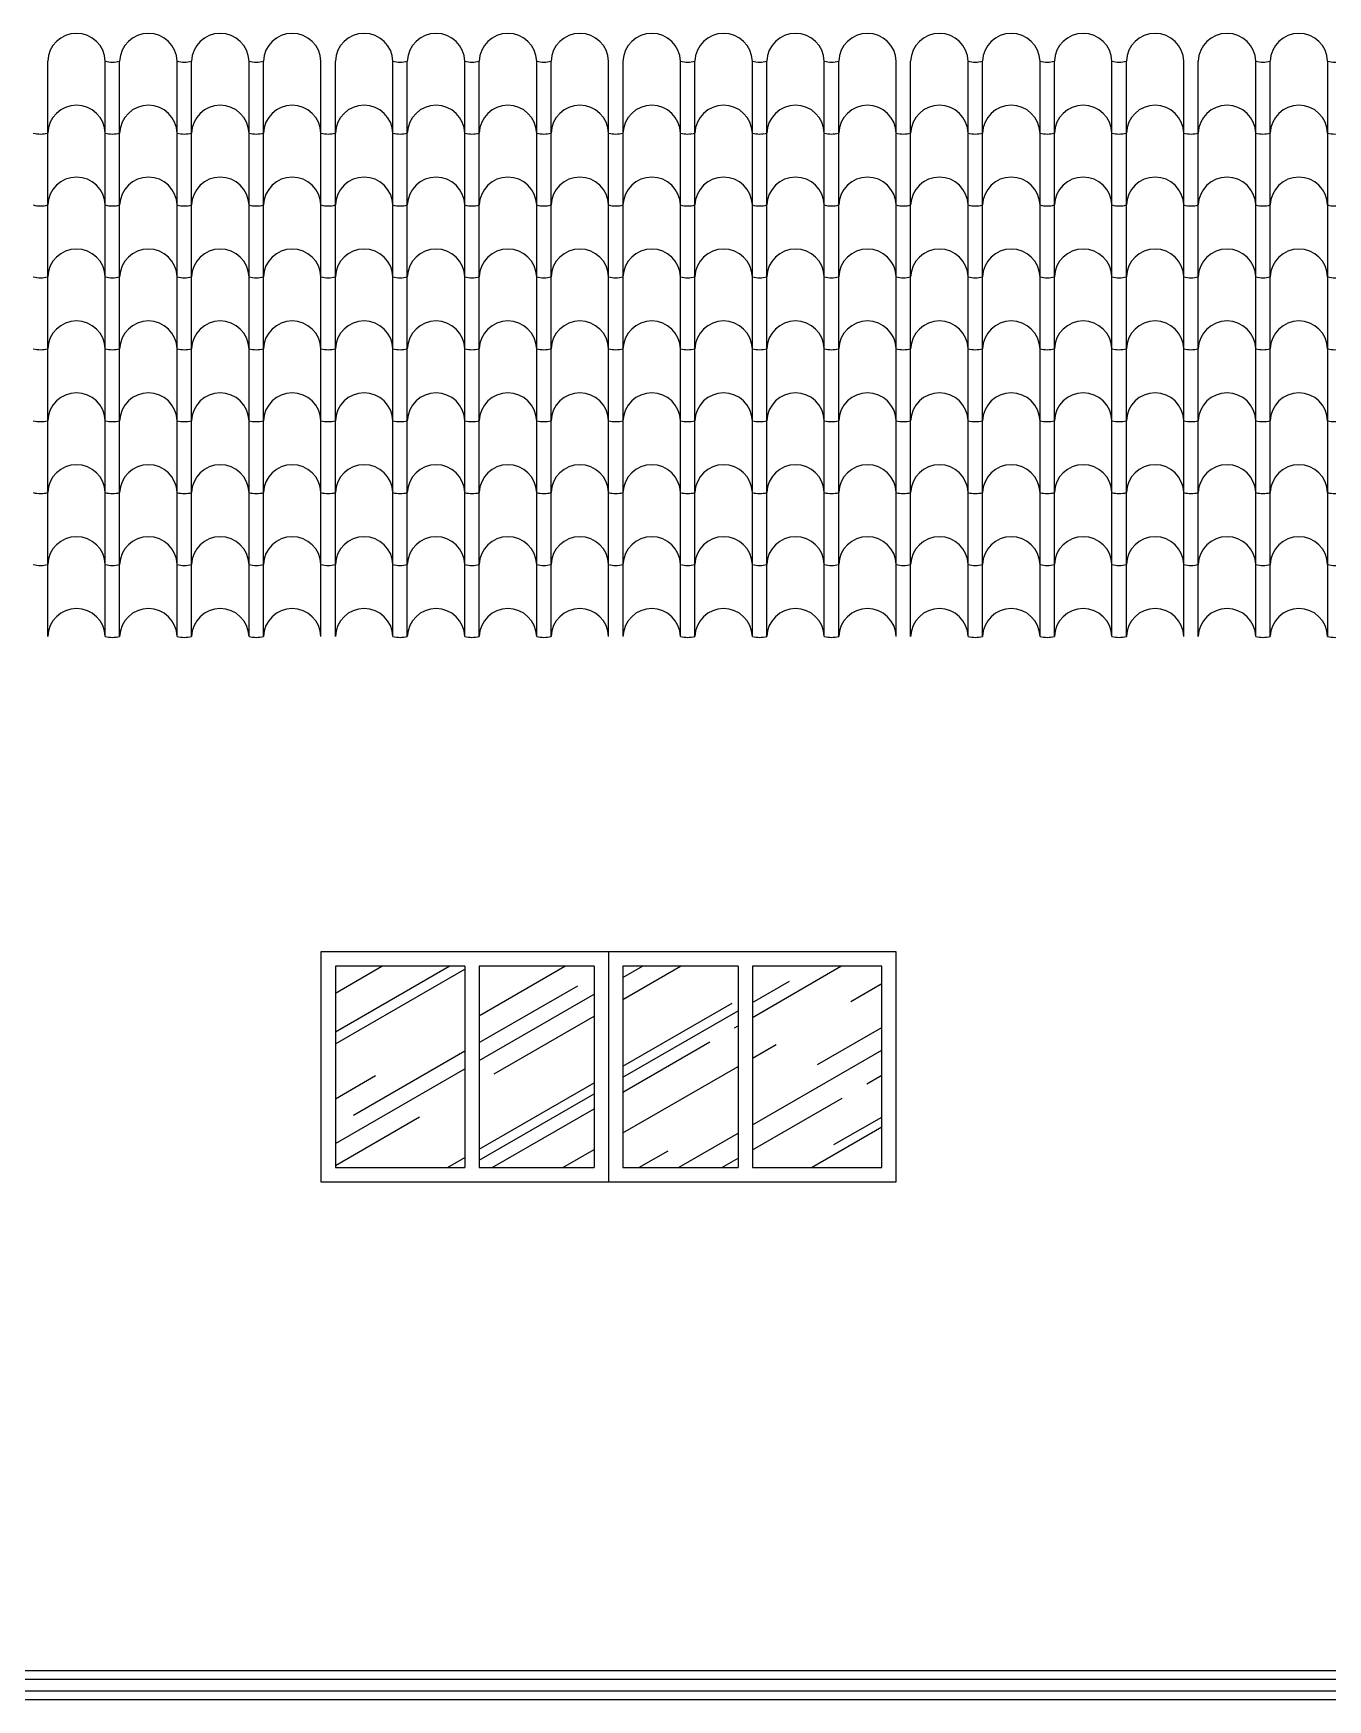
# Model space of a CAD drawing. Extents: x -410.3 to -320, y 119.3 to 190.5.
# Drawn here: x -352.65 to -348.15, y 127.88 to 133.67 of the extents above; entities that cross this region are included whole.
import ezdxf

# ---------------------------------------------------------------- set-up
doc = ezdxf.new("R2010")
doc.units = 0
doc.header["$MEASUREMENT"] = 0
for name, color, linetype in [('ALVENARIA2', 9, 'CONTINUOUS'), ('COBERTURA', 6, 'CONTINUOUS'), ('JAPOR', 142, 'CONTINUOUS')]:
    doc.layers.add(name, color=color, linetype=linetype)

msp = doc.modelspace()

# ---------------------------------------------------------------- hatches: boundary and pattern name
at = {"layer": 'JAPOR', "linetype": 'ByBlock'}
h = msp.add_hatch(dxfattribs=at)
h.set_pattern_fill('AR-RROOF', color=256, scale=0.3, angle=30, style=0)
h.set_pattern_definition([(30, (42.6048, -9.43797), (0.42157677, 0.58980762), [4.5, -0.6, 1.5, -0.3]), (30, (42.87534, -9.10856), (-0.45930762, 0.19554414), [0.9, -0.099, 1.8, -0.225]), (30, (42.6072, -9.14213), (1.25049963, 0.95407111), [2.4, -0.42, 1.2, -0.3])])
h.paths.add_polyline_path([(-350.6039, 129.7307), (-350.2039, 129.7307), (-350.2039, 130.4307), (-350.6039, 130.4307)])
h.paths.add_polyline_path([(-351.1539, 130.4307), (-351.6039, 130.4307), (-351.6039, 129.7307), (-351.1539, 129.7307)])
h.paths.add_polyline_path([(-351.1039, 129.7307), (-350.7039, 129.7307), (-350.7039, 130.4307), (-351.1039, 130.4307)])
h.paths.add_polyline_path([(-350.1539, 129.7307), (-349.7039, 129.7307), (-349.7039, 130.4307), (-350.1539, 130.4307)])

# ---------------------------------------------------------------- linework, layer by layer
at = {"layer": 'ALVENARIA2', "linetype": 'ByBlock'}
for p, q in [((-343.7039, 127.9807), (-378.4539, 127.9807)), ((-343.7039, 127.9507), (-378.4539, 127.9507)), ((-343.7039, 127.9107), (-378.4539, 127.9107)), ((-343.7039, 127.8807), (-378.4539, 127.8807))]:
    msp.add_line(p, q, dxfattribs=at)
at = {"layer": 'COBERTURA'}
for p, q in [((-352.6038, 133.3275), (-352.6038, 133.5775)), ((-352.4039, 133.3275), (-352.4039, 133.5775)), ((-352.3538, 133.3275), (-352.3538, 133.5775)), ((-352.1539, 133.3275), (-352.1539, 133.5775)), ((-352.1038, 133.3275), (-352.1038, 133.5775)), ((-351.9039, 133.3275), (-351.9039, 133.5775)), ((-351.8538, 133.3275), (-351.8538, 133.5775)), ((-351.6539, 133.3275), (-351.6539, 133.5775)), ((-351.6038, 133.3275), (-351.6038, 133.5775)), ((-351.4039, 133.3275), (-351.4039, 133.5775)), ((-351.3538, 133.3275), (-351.3538, 133.5775)), ((-351.1539, 133.3275), (-351.1539, 133.5775)), ((-351.1038, 133.3275), (-351.1038, 133.5775)), ((-350.9039, 133.3275), (-350.9039, 133.5775)), ((-350.8538, 133.3275), (-350.8538, 133.5775)), ((-350.6539, 133.3275), (-350.6539, 133.5775)), ((-350.6038, 133.3275), (-350.6038, 133.5775)), ((-350.4039, 133.3275), (-350.4039, 133.5775)), ((-350.3538, 133.3275), (-350.3538, 133.5775)), ((-350.1539, 133.3275), (-350.1539, 133.5775)), ((-350.1038, 133.3275), (-350.1038, 133.5775)), ((-349.9039, 133.3275), (-349.9039, 133.5775)), ((-349.8538, 133.3275), (-349.8538, 133.5775)), ((-349.6539, 133.3275), (-349.6539, 133.5775)), ((-349.6038, 133.3275), (-349.6038, 133.5775)), ((-349.4039, 133.3275), (-349.4039, 133.5775)), ((-349.3538, 133.3275), (-349.3538, 133.5775)), ((-349.1539, 133.3275), (-349.1539, 133.5775)), ((-349.1038, 133.3275), (-349.1038, 133.5775)), ((-348.9039, 133.3275), (-348.9039, 133.5775)), ((-348.8538, 133.3275), (-348.8538, 133.5775)), ((-348.6539, 133.3275), (-348.6539, 133.5775)), ((-348.6038, 133.3275), (-348.6038, 133.5775)), ((-348.4039, 133.3275), (-348.4039, 133.5775)), ((-348.3538, 133.3275), (-348.3538, 133.5775)), ((-348.1539, 133.3275), (-348.1539, 133.5775)), ((-352.6038, 133.0775), (-352.6038, 133.3275)), ((-352.4039, 133.0775), (-352.4039, 133.3275)), ((-352.3538, 133.0775), (-352.3538, 133.3275)), ((-352.1539, 133.0775), (-352.1539, 133.3275)), ((-352.1038, 133.0775), (-352.1038, 133.3275)), ((-351.9039, 133.0775), (-351.9039, 133.3275)), ((-351.8538, 133.0775), (-351.8538, 133.3275)), ((-351.6539, 133.0775), (-351.6539, 133.3275)), ((-351.6038, 133.0775), (-351.6038, 133.3275)), ((-351.4039, 133.0775), (-351.4039, 133.3275)), ((-351.3538, 133.0775), (-351.3538, 133.3275)), ((-351.1539, 133.0775), (-351.1539, 133.3275)), ((-351.1038, 133.0775), (-351.1038, 133.3275)), ((-350.9039, 133.0775), (-350.9039, 133.3275)), ((-350.8538, 133.0775), (-350.8538, 133.3275)), ((-350.6539, 133.0775), (-350.6539, 133.3275)), ((-350.6038, 133.0775), (-350.6038, 133.3275)), ((-350.4039, 133.0775), (-350.4039, 133.3275)), ((-350.3538, 133.0775), (-350.3538, 133.3275)), ((-350.1539, 133.0775), (-350.1539, 133.3275)), ((-350.1038, 133.0775), (-350.1038, 133.3275)), ((-349.9039, 133.0775), (-349.9039, 133.3275)), ((-349.8538, 133.0775), (-349.8538, 133.3275)), ((-349.6539, 133.0775), (-349.6539, 133.3275)), ((-349.6038, 133.0775), (-349.6038, 133.3275)), ((-349.4039, 133.0775), (-349.4039, 133.3275)), ((-349.3538, 133.0775), (-349.3538, 133.3275)), ((-349.1539, 133.0775), (-349.1539, 133.3275)), ((-349.1038, 133.0775), (-349.1038, 133.3275)), ((-348.9039, 133.0775), (-348.9039, 133.3275)), ((-348.8538, 133.0775), (-348.8538, 133.3275)), ((-348.6539, 133.0775), (-348.6539, 133.3275)), ((-348.6038, 133.0775), (-348.6038, 133.3275)), ((-348.4039, 133.0775), (-348.4039, 133.3275)), ((-348.3538, 133.0775), (-348.3538, 133.3275)), ((-348.1539, 133.0775), (-348.1539, 133.3275)), ((-352.6038, 132.8275), (-352.6038, 133.0775)), ((-352.4039, 132.8275), (-352.4039, 133.0775)), ((-352.3538, 132.8275), (-352.3538, 133.0775)), ((-352.1539, 132.8275), (-352.1539, 133.0775)), ((-352.1038, 132.8275), (-352.1038, 133.0775)), ((-351.9039, 132.8275), (-351.9039, 133.0775)), ((-351.8538, 132.8275), (-351.8538, 133.0775)), ((-351.6539, 132.8275), (-351.6539, 133.0775)), ((-351.6038, 132.8275), (-351.6038, 133.0775)), ((-351.4039, 132.8275), (-351.4039, 133.0775)), ((-351.3538, 132.8275), (-351.3538, 133.0775)), ((-351.1539, 132.8275), (-351.1539, 133.0775)), ((-351.1038, 132.8275), (-351.1038, 133.0775)), ((-350.9039, 132.8275), (-350.9039, 133.0775)), ((-350.8538, 132.8275), (-350.8538, 133.0775)), ((-350.6539, 132.8275), (-350.6539, 133.0775)), ((-350.6038, 132.8275), (-350.6038, 133.0775)), ((-350.4039, 132.8275), (-350.4039, 133.0775)), ((-350.3538, 132.8275), (-350.3538, 133.0775)), ((-350.1539, 132.8275), (-350.1539, 133.0775)), ((-350.1038, 132.8275), (-350.1038, 133.0775)), ((-349.9039, 132.8275), (-349.9039, 133.0775)), ((-349.8538, 132.8275), (-349.8538, 133.0775)), ((-349.6539, 132.8275), (-349.6539, 133.0775)), ((-349.6038, 132.8275), (-349.6038, 133.0775)), ((-349.4039, 132.8275), (-349.4039, 133.0775)), ((-349.3538, 132.8275), (-349.3538, 133.0775)), ((-349.1539, 132.8275), (-349.1539, 133.0775)), ((-349.1038, 132.8275), (-349.1038, 133.0775)), ((-348.9039, 132.8275), (-348.9039, 133.0775)), ((-348.8538, 132.8275), (-348.8538, 133.0775)), ((-348.6539, 132.8275), (-348.6539, 133.0775)), ((-348.6038, 132.8275), (-348.6038, 133.0775)), ((-348.4039, 132.8275), (-348.4039, 133.0775)), ((-348.3538, 132.8275), (-348.3538, 133.0775)), ((-348.1539, 132.8275), (-348.1539, 133.0775)), ((-352.6038, 132.5775), (-352.6038, 132.8275)), ((-352.4039, 132.5775), (-352.4039, 132.8275)), ((-352.3538, 132.5775), (-352.3538, 132.8275)), ((-352.1539, 132.5775), (-352.1539, 132.8275)), ((-352.1038, 132.5775), (-352.1038, 132.8275)), ((-351.9039, 132.5775), (-351.9039, 132.8275)), ((-351.8538, 132.5775), (-351.8538, 132.8275)), ((-351.6539, 132.5775), (-351.6539, 132.8275)), ((-351.6038, 132.5775), (-351.6038, 132.8275)), ((-351.4039, 132.5775), (-351.4039, 132.8275)), ((-351.3538, 132.5775), (-351.3538, 132.8275)), ((-351.1539, 132.5775), (-351.1539, 132.8275)), ((-351.1038, 132.5775), (-351.1038, 132.8275)), ((-350.9039, 132.5775), (-350.9039, 132.8275)), ((-350.8538, 132.5775), (-350.8538, 132.8275)), ((-350.6539, 132.5775), (-350.6539, 132.8275)), ((-350.6038, 132.5775), (-350.6038, 132.8275)), ((-350.4039, 132.5775), (-350.4039, 132.8275)), ((-350.3538, 132.5775), (-350.3538, 132.8275)), ((-350.1539, 132.5775), (-350.1539, 132.8275)), ((-350.1038, 132.5775), (-350.1038, 132.8275)), ((-349.9039, 132.5775), (-349.9039, 132.8275)), ((-349.8538, 132.5775), (-349.8538, 132.8275)), ((-349.6539, 132.5775), (-349.6539, 132.8275)), ((-349.6038, 132.5775), (-349.6038, 132.8275)), ((-349.4039, 132.5775), (-349.4039, 132.8275)), ((-349.3538, 132.5775), (-349.3538, 132.8275)), ((-349.1539, 132.5775), (-349.1539, 132.8275)), ((-349.1038, 132.5775), (-349.1038, 132.8275)), ((-348.9039, 132.5775), (-348.9039, 132.8275)), ((-348.8538, 132.5775), (-348.8538, 132.8275)), ((-348.6539, 132.5775), (-348.6539, 132.8275)), ((-348.6038, 132.5775), (-348.6038, 132.8275)), ((-348.4039, 132.5775), (-348.4039, 132.8275)), ((-348.3538, 132.5775), (-348.3538, 132.8275)), ((-348.1539, 132.5775), (-348.1539, 132.8275)), ((-352.6038, 132.3275), (-352.6038, 132.5775)), ((-352.4039, 132.3275), (-352.4039, 132.5775)), ((-352.3538, 132.3275), (-352.3538, 132.5775)), ((-352.1539, 132.3275), (-352.1539, 132.5775)), ((-352.1038, 132.3275), (-352.1038, 132.5775)), ((-351.9039, 132.3275), (-351.9039, 132.5775)), ((-351.8538, 132.3275), (-351.8538, 132.5775)), ((-351.6539, 132.3275), (-351.6539, 132.5775)), ((-351.6038, 132.3275), (-351.6038, 132.5775)), ((-351.4039, 132.3275), (-351.4039, 132.5775)), ((-351.3538, 132.3275), (-351.3538, 132.5775)), ((-351.1539, 132.3275), (-351.1539, 132.5775)), ((-351.1038, 132.3275), (-351.1038, 132.5775)), ((-350.9039, 132.3275), (-350.9039, 132.5775)), ((-350.8538, 132.3275), (-350.8538, 132.5775)), ((-350.6539, 132.3275), (-350.6539, 132.5775)), ((-350.6038, 132.3275), (-350.6038, 132.5775)), ((-350.4039, 132.3275), (-350.4039, 132.5775)), ((-350.3538, 132.3275), (-350.3538, 132.5775)), ((-350.1539, 132.3275), (-350.1539, 132.5775)), ((-350.1038, 132.3275), (-350.1038, 132.5775)), ((-349.9039, 132.3275), (-349.9039, 132.5775)), ((-349.8538, 132.3275), (-349.8538, 132.5775)), ((-349.6539, 132.3275), (-349.6539, 132.5775)), ((-349.6038, 132.3275), (-349.6038, 132.5775)), ((-349.4039, 132.3275), (-349.4039, 132.5775)), ((-349.3538, 132.3275), (-349.3538, 132.5775)), ((-349.1539, 132.3275), (-349.1539, 132.5775)), ((-349.1038, 132.3275), (-349.1038, 132.5775)), ((-348.9039, 132.3275), (-348.9039, 132.5775)), ((-348.8538, 132.3275), (-348.8538, 132.5775)), ((-348.6539, 132.3275), (-348.6539, 132.5775)), ((-348.6038, 132.3275), (-348.6038, 132.5775)), ((-348.4039, 132.3275), (-348.4039, 132.5775)), ((-348.3538, 132.3275), (-348.3538, 132.5775)), ((-348.1539, 132.3275), (-348.1539, 132.5775)), ((-352.6038, 132.0775), (-352.6038, 132.3275)), ((-352.4039, 132.0775), (-352.4039, 132.3275)), ((-352.3538, 132.0775), (-352.3538, 132.3275)), ((-352.1539, 132.0775), (-352.1539, 132.3275)), ((-352.1038, 132.0775), (-352.1038, 132.3275)), ((-351.9039, 132.0775), (-351.9039, 132.3275)), ((-351.8538, 132.0775), (-351.8538, 132.3275)), ((-351.6539, 132.0775), (-351.6539, 132.3275)), ((-351.6038, 132.0775), (-351.6038, 132.3275)), ((-351.4039, 132.0775), (-351.4039, 132.3275)), ((-351.3538, 132.0775), (-351.3538, 132.3275)), ((-351.1539, 132.0775), (-351.1539, 132.3275)), ((-351.1038, 132.0775), (-351.1038, 132.3275)), ((-350.9039, 132.0775), (-350.9039, 132.3275)), ((-350.8538, 132.0775), (-350.8538, 132.3275)), ((-350.6539, 132.0775), (-350.6539, 132.3275)), ((-350.6038, 132.0775), (-350.6038, 132.3275)), ((-350.4039, 132.0775), (-350.4039, 132.3275)), ((-350.3538, 132.0775), (-350.3538, 132.3275)), ((-350.1539, 132.0775), (-350.1539, 132.3275)), ((-350.1038, 132.0775), (-350.1038, 132.3275)), ((-349.9039, 132.0775), (-349.9039, 132.3275)), ((-349.8538, 132.0775), (-349.8538, 132.3275)), ((-349.6539, 132.0775), (-349.6539, 132.3275)), ((-349.6038, 132.0775), (-349.6038, 132.3275)), ((-349.4039, 132.0775), (-349.4039, 132.3275)), ((-349.3538, 132.0775), (-349.3538, 132.3275)), ((-349.1539, 132.0775), (-349.1539, 132.3275)), ((-349.1038, 132.0775), (-349.1038, 132.3275)), ((-348.9039, 132.0775), (-348.9039, 132.3275)), ((-348.8538, 132.0775), (-348.8538, 132.3275)), ((-348.6539, 132.0775), (-348.6539, 132.3275)), ((-348.6038, 132.0775), (-348.6038, 132.3275)), ((-348.4039, 132.0775), (-348.4039, 132.3275)), ((-348.3538, 132.0775), (-348.3538, 132.3275)), ((-348.1539, 132.0775), (-348.1539, 132.3275)), ((-352.6038, 131.8275), (-352.6038, 132.0775)), ((-352.4039, 131.8275), (-352.4039, 132.0775)), ((-352.3538, 131.8275), (-352.3538, 132.0775)), ((-352.1539, 131.8275), (-352.1539, 132.0775)), ((-352.1038, 131.8275), (-352.1038, 132.0775)), ((-351.9039, 131.8275), (-351.9039, 132.0775)), ((-351.8538, 131.8275), (-351.8538, 132.0775)), ((-351.6539, 131.8275), (-351.6539, 132.0775)), ((-351.6038, 131.8275), (-351.6038, 132.0775)), ((-351.4039, 131.8275), (-351.4039, 132.0775)), ((-351.3538, 131.8275), (-351.3538, 132.0775)), ((-351.1539, 131.8275), (-351.1539, 132.0775)), ((-351.1038, 131.8275), (-351.1038, 132.0775)), ((-350.9039, 131.8275), (-350.9039, 132.0775)), ((-350.8538, 131.8275), (-350.8538, 132.0775)), ((-350.6539, 131.8275), (-350.6539, 132.0775)), ((-350.6038, 131.8275), (-350.6038, 132.0775)), ((-350.4039, 131.8275), (-350.4039, 132.0775)), ((-350.3538, 131.8275), (-350.3538, 132.0775)), ((-350.1539, 131.8275), (-350.1539, 132.0775)), ((-350.1038, 131.8275), (-350.1038, 132.0775)), ((-349.9039, 131.8275), (-349.9039, 132.0775)), ((-349.8538, 131.8275), (-349.8538, 132.0775)), ((-349.6539, 131.8275), (-349.6539, 132.0775)), ((-349.6038, 131.8275), (-349.6038, 132.0775)), ((-349.4039, 131.8275), (-349.4039, 132.0775)), ((-349.3538, 131.8275), (-349.3538, 132.0775)), ((-349.1539, 131.8275), (-349.1539, 132.0775)), ((-349.1038, 131.8275), (-349.1038, 132.0775)), ((-348.9039, 131.8275), (-348.9039, 132.0775)), ((-348.8538, 131.8275), (-348.8538, 132.0775)), ((-348.6539, 131.8275), (-348.6539, 132.0775)), ((-348.6038, 131.8275), (-348.6038, 132.0775)), ((-348.4039, 131.8275), (-348.4039, 132.0775)), ((-348.3538, 131.8275), (-348.3538, 132.0775)), ((-348.1539, 131.8275), (-348.1539, 132.0775)), ((-352.6038, 131.5775), (-352.6038, 131.8275)), ((-352.4039, 131.5775), (-352.4039, 131.8275)), ((-352.3538, 131.5775), (-352.3538, 131.8275)), ((-352.1539, 131.5775), (-352.1539, 131.8275)), ((-352.1038, 131.5775), (-352.1038, 131.8275)), ((-351.9039, 131.5775), (-351.9039, 131.8275)), ((-351.8538, 131.5775), (-351.8538, 131.8275)), ((-351.6539, 131.5775), (-351.6539, 131.8275)), ((-351.6038, 131.5775), (-351.6038, 131.8275)), ((-351.4039, 131.5775), (-351.4039, 131.8275)), ((-351.3538, 131.5775), (-351.3538, 131.8275)), ((-351.1539, 131.5775), (-351.1539, 131.8275)), ((-351.1038, 131.5775), (-351.1038, 131.8275)), ((-350.9039, 131.5775), (-350.9039, 131.8275)), ((-350.8538, 131.5775), (-350.8538, 131.8275)), ((-350.6539, 131.5775), (-350.6539, 131.8275)), ((-350.6038, 131.5775), (-350.6038, 131.8275)), ((-350.4039, 131.5775), (-350.4039, 131.8275)), ((-350.3538, 131.5775), (-350.3538, 131.8275)), ((-350.1539, 131.5775), (-350.1539, 131.8275)), ((-350.1038, 131.5775), (-350.1038, 131.8275)), ((-349.9039, 131.5775), (-349.9039, 131.8275)), ((-349.8538, 131.5775), (-349.8538, 131.8275)), ((-349.6539, 131.5775), (-349.6539, 131.8275)), ((-349.6038, 131.5775), (-349.6038, 131.8275)), ((-349.4039, 131.5775), (-349.4039, 131.8275)), ((-349.3538, 131.5775), (-349.3538, 131.8275)), ((-349.1539, 131.5775), (-349.1539, 131.8275)), ((-349.1038, 131.5775), (-349.1038, 131.8275)), ((-348.9039, 131.5775), (-348.9039, 131.8275)), ((-348.8538, 131.5775), (-348.8538, 131.8275)), ((-348.6539, 131.5775), (-348.6539, 131.8275)), ((-348.6038, 131.5775), (-348.6038, 131.8275)), ((-348.4039, 131.5775), (-348.4039, 131.8275)), ((-348.3538, 131.5775), (-348.3538, 131.8275)), ((-348.1539, 131.5775), (-348.1539, 131.8275))]:
    msp.add_line(p, q, dxfattribs=at)
for centre, start, end in [((-352.5039, 133.5743), 1.82722, 178.17278), ((-352.2539, 133.5743), 1.82722, 178.17278), ((-352.0039, 133.5743), 1.82722, 178.17278), ((-351.7539, 133.5743), 1.82722, 178.17278), ((-351.5039, 133.5743), 1.82722, 178.17278), ((-351.2539, 133.5743), 1.82722, 178.17278), ((-351.0039, 133.5743), 1.82722, 178.17278), ((-350.7539, 133.5743), 1.82722, 178.17278), ((-350.5039, 133.5743), 1.82722, 178.17278), ((-350.2539, 133.5743), 1.82722, 178.17278), ((-350.0039, 133.5743), 1.82722, 178.17278), ((-349.7539, 133.5743), 1.82722, 178.17278), ((-349.5039, 133.5743), 1.82722, 178.17278), ((-349.2539, 133.5743), 1.82722, 178.17278), ((-349.0039, 133.5743), 1.82722, 178.17278), ((-348.7539, 133.5743), 1.82722, 178.17278), ((-348.5039, 133.5743), 1.82722, 178.17278), ((-348.2539, 133.5743), 1.82722, 178.17278), ((-352.3789, 133.6743), 255.4924, 284.5076), ((-352.1289, 133.6743), 255.4924, 284.5076), ((-351.8789, 133.6743), 255.4924, 284.5076), ((-351.3789, 133.6743), 255.4924, 284.5076), ((-351.1289, 133.6743), 255.4924, 284.5076), ((-350.8789, 133.6743), 255.4924, 284.5076), ((-350.3789, 133.6743), 255.4924, 284.5076), ((-350.1289, 133.6743), 255.4924, 284.5076), ((-349.8789, 133.6743), 255.4924, 284.5076), ((-349.3789, 133.6743), 255.4924, 284.5076), ((-349.1289, 133.6743), 255.4924, 284.5076), ((-348.8789, 133.6743), 255.4924, 284.5076), ((-348.3789, 133.6743), 255.4924, 284.5076), ((-348.1289, 133.6743), 255.4924, 284.5076), ((-352.5039, 133.3243), 1.82722, 178.17278), ((-352.5039, 133.3243), 1.82722, 178.17278), ((-352.5039, 133.3243), 1.82722, 178.17278), ((-352.2539, 133.3243), 1.82722, 178.17278), ((-352.2539, 133.3243), 1.82722, 178.17278), ((-352.2539, 133.3243), 1.82722, 178.17278), ((-352.0039, 133.3243), 1.82722, 178.17278), ((-352.0039, 133.3243), 1.82722, 178.17278), ((-352.0039, 133.3243), 1.82722, 178.17278), ((-351.7539, 133.3243), 1.82722, 178.17278), ((-351.7539, 133.3243), 1.82722, 178.17278), ((-351.7539, 133.3243), 1.82722, 178.17278), ((-351.5039, 133.3243), 1.82722, 178.17278), ((-351.5039, 133.3243), 1.82722, 178.17278), ((-351.5039, 133.3243), 1.82722, 178.17278), ((-351.2539, 133.3243), 1.82722, 178.17278), ((-351.2539, 133.3243), 1.82722, 178.17278), ((-351.2539, 133.3243), 1.82722, 178.17278), ((-351.0039, 133.3243), 1.82722, 178.17278), ((-351.0039, 133.3243), 1.82722, 178.17278), ((-351.0039, 133.3243), 1.82722, 178.17278), ((-350.7539, 133.3243), 1.82722, 178.17278), ((-350.7539, 133.3243), 1.82722, 178.17278), ((-350.7539, 133.3243), 1.82722, 178.17278), ((-350.5039, 133.3243), 1.82722, 178.17278), ((-350.5039, 133.3243), 1.82722, 178.17278), ((-350.5039, 133.3243), 1.82722, 178.17278), ((-350.2539, 133.3243), 1.82722, 178.17278), ((-350.2539, 133.3243), 1.82722, 178.17278), ((-350.2539, 133.3243), 1.82722, 178.17278), ((-350.0039, 133.3243), 1.82722, 178.17278), ((-350.0039, 133.3243), 1.82722, 178.17278), ((-350.0039, 133.3243), 1.82722, 178.17278), ((-349.7539, 133.3243), 1.82722, 178.17278), ((-349.7539, 133.3243), 1.82722, 178.17278), ((-349.7539, 133.3243), 1.82722, 178.17278), ((-349.5039, 133.3243), 1.82722, 178.17278), ((-349.5039, 133.3243), 1.82722, 178.17278), ((-349.5039, 133.3243), 1.82722, 178.17278), ((-349.2539, 133.3243), 1.82722, 178.17278), ((-349.2539, 133.3243), 1.82722, 178.17278), ((-349.2539, 133.3243), 1.82722, 178.17278), ((-349.0039, 133.3243), 1.82722, 178.17278), ((-349.0039, 133.3243), 1.82722, 178.17278), ((-349.0039, 133.3243), 1.82722, 178.17278), ((-348.7539, 133.3243), 1.82722, 178.17278), ((-348.7539, 133.3243), 1.82722, 178.17278), ((-348.7539, 133.3243), 1.82722, 178.17278), ((-348.5039, 133.3243), 1.82722, 178.17278), ((-348.5039, 133.3243), 1.82722, 178.17278), ((-348.5039, 133.3243), 1.82722, 178.17278), ((-348.2539, 133.3243), 1.82722, 178.17278), ((-348.2539, 133.3243), 1.82722, 178.17278), ((-348.2539, 133.3243), 1.82722, 178.17278), ((-352.6289, 133.4243), 255.4924, 284.5076), ((-352.3789, 133.4243), 255.4924, 284.5076), ((-352.3789, 133.4243), 255.4924, 284.5076), ((-352.3789, 133.4243), 255.4924, 284.5076), ((-352.1289, 133.4243), 255.4924, 284.5076), ((-352.1289, 133.4243), 255.4924, 284.5076), ((-352.1289, 133.4243), 255.4924, 284.5076), ((-351.8789, 133.4243), 255.4924, 284.5076), ((-351.8789, 133.4243), 255.4924, 284.5076), ((-351.8789, 133.4243), 255.4924, 284.5076), ((-351.6289, 133.4243), 255.4924, 284.5076), ((-351.3789, 133.4243), 255.4924, 284.5076), ((-351.3789, 133.4243), 255.4924, 284.5076), ((-351.3789, 133.4243), 255.4924, 284.5076), ((-351.1289, 133.4243), 255.4924, 284.5076), ((-351.1289, 133.4243), 255.4924, 284.5076), ((-351.1289, 133.4243), 255.4924, 284.5076), ((-350.8789, 133.4243), 255.4924, 284.5076), ((-350.8789, 133.4243), 255.4924, 284.5076), ((-350.8789, 133.4243), 255.4924, 284.5076), ((-350.6289, 133.4243), 255.4924, 284.5076), ((-350.3789, 133.4243), 255.4924, 284.5076), ((-350.3789, 133.4243), 255.4924, 284.5076), ((-350.3789, 133.4243), 255.4924, 284.5076), ((-350.1289, 133.4243), 255.4924, 284.5076), ((-350.1289, 133.4243), 255.4924, 284.5076), ((-350.1289, 133.4243), 255.4924, 284.5076), ((-349.8789, 133.4243), 255.4924, 284.5076), ((-349.8789, 133.4243), 255.4924, 284.5076), ((-349.8789, 133.4243), 255.4924, 284.5076), ((-349.6289, 133.4243), 255.4924, 284.5076), ((-349.3789, 133.4243), 255.4924, 284.5076), ((-349.3789, 133.4243), 255.4924, 284.5076), ((-349.3789, 133.4243), 255.4924, 284.5076), ((-349.1289, 133.4243), 255.4924, 284.5076), ((-349.1289, 133.4243), 255.4924, 284.5076), ((-349.1289, 133.4243), 255.4924, 284.5076), ((-348.8789, 133.4243), 255.4924, 284.5076), ((-348.8789, 133.4243), 255.4924, 284.5076), ((-348.8789, 133.4243), 255.4924, 284.5076), ((-348.6289, 133.4243), 255.4924, 284.5076), ((-348.3789, 133.4243), 255.4924, 284.5076), ((-348.3789, 133.4243), 255.4924, 284.5076), ((-348.3789, 133.4243), 255.4924, 284.5076), ((-348.1289, 133.4243), 255.4924, 284.5076), ((-348.1289, 133.4243), 255.4924, 284.5076), ((-348.1289, 133.4243), 255.4924, 284.5076), ((-352.5039, 133.0743), 1.82722, 178.17278), ((-352.5039, 133.0743), 1.82722, 178.17278), ((-352.2539, 133.0743), 1.82722, 178.17278), ((-352.2539, 133.0743), 1.82722, 178.17278), ((-352.0039, 133.0743), 1.82722, 178.17278), ((-352.0039, 133.0743), 1.82722, 178.17278), ((-351.7539, 133.0743), 1.82722, 178.17278), ((-351.7539, 133.0743), 1.82722, 178.17278), ((-351.5039, 133.0743), 1.82722, 178.17278), ((-351.5039, 133.0743), 1.82722, 178.17278), ((-351.2539, 133.0743), 1.82722, 178.17278), ((-351.2539, 133.0743), 1.82722, 178.17278), ((-351.0039, 133.0743), 1.82722, 178.17278), ((-351.0039, 133.0743), 1.82722, 178.17278), ((-350.7539, 133.0743), 1.82722, 178.17278), ((-350.7539, 133.0743), 1.82722, 178.17278), ((-350.5039, 133.0743), 1.82722, 178.17278), ((-350.5039, 133.0743), 1.82722, 178.17278), ((-350.2539, 133.0743), 1.82722, 178.17278), ((-350.2539, 133.0743), 1.82722, 178.17278), ((-350.0039, 133.0743), 1.82722, 178.17278), ((-350.0039, 133.0743), 1.82722, 178.17278), ((-349.7539, 133.0743), 1.82722, 178.17278), ((-349.7539, 133.0743), 1.82722, 178.17278), ((-349.5039, 133.0743), 1.82722, 178.17278), ((-349.5039, 133.0743), 1.82722, 178.17278), ((-349.2539, 133.0743), 1.82722, 178.17278), ((-349.2539, 133.0743), 1.82722, 178.17278), ((-349.0039, 133.0743), 1.82722, 178.17278), ((-349.0039, 133.0743), 1.82722, 178.17278), ((-348.7539, 133.0743), 1.82722, 178.17278), ((-348.7539, 133.0743), 1.82722, 178.17278), ((-348.5039, 133.0743), 1.82722, 178.17278), ((-348.5039, 133.0743), 1.82722, 178.17278), ((-348.2539, 133.0743), 1.82722, 178.17278), ((-348.2539, 133.0743), 1.82722, 178.17278), ((-352.6289, 133.1743), 255.4924, 284.5076), ((-352.3789, 133.1743), 255.4924, 284.5076), ((-352.3789, 133.1743), 255.4924, 284.5076), ((-352.1289, 133.1743), 255.4924, 284.5076), ((-352.1289, 133.1743), 255.4924, 284.5076), ((-351.8789, 133.1743), 255.4924, 284.5076), ((-351.8789, 133.1743), 255.4924, 284.5076), ((-351.6289, 133.1743), 255.4924, 284.5076), ((-351.3789, 133.1743), 255.4924, 284.5076), ((-351.3789, 133.1743), 255.4924, 284.5076), ((-351.1289, 133.1743), 255.4924, 284.5076), ((-351.1289, 133.1743), 255.4924, 284.5076), ((-350.8789, 133.1743), 255.4924, 284.5076), ((-350.8789, 133.1743), 255.4924, 284.5076), ((-350.6289, 133.1743), 255.4924, 284.5076), ((-350.3789, 133.1743), 255.4924, 284.5076), ((-350.3789, 133.1743), 255.4924, 284.5076), ((-350.1289, 133.1743), 255.4924, 284.5076), ((-350.1289, 133.1743), 255.4924, 284.5076), ((-349.8789, 133.1743), 255.4924, 284.5076), ((-349.8789, 133.1743), 255.4924, 284.5076), ((-349.6289, 133.1743), 255.4924, 284.5076), ((-349.3789, 133.1743), 255.4924, 284.5076), ((-349.3789, 133.1743), 255.4924, 284.5076), ((-349.1289, 133.1743), 255.4924, 284.5076), ((-349.1289, 133.1743), 255.4924, 284.5076), ((-348.8789, 133.1743), 255.4924, 284.5076), ((-348.8789, 133.1743), 255.4924, 284.5076), ((-348.6289, 133.1743), 255.4924, 284.5076), ((-348.3789, 133.1743), 255.4924, 284.5076), ((-348.3789, 133.1743), 255.4924, 284.5076), ((-348.1289, 133.1743), 255.4924, 284.5076), ((-348.1289, 133.1743), 255.4924, 284.5076), ((-352.5039, 132.8243), 1.82722, 178.17278), ((-352.2539, 132.8243), 1.82722, 178.17278), ((-352.0039, 132.8243), 1.82722, 178.17278), ((-351.7539, 132.8243), 1.82722, 178.17278), ((-351.5039, 132.8243), 1.82722, 178.17278), ((-351.2539, 132.8243), 1.82722, 178.17278), ((-351.0039, 132.8243), 1.82722, 178.17278), ((-350.7539, 132.8243), 1.82722, 178.17278), ((-350.5039, 132.8243), 1.82722, 178.17278), ((-350.2539, 132.8243), 1.82722, 178.17278), ((-350.0039, 132.8243), 1.82722, 178.17278), ((-349.7539, 132.8243), 1.82722, 178.17278), ((-349.5039, 132.8243), 1.82722, 178.17278), ((-349.2539, 132.8243), 1.82722, 178.17278), ((-349.0039, 132.8243), 1.82722, 178.17278), ((-348.7539, 132.8243), 1.82722, 178.17278), ((-348.5039, 132.8243), 1.82722, 178.17278), ((-348.2539, 132.8243), 1.82722, 178.17278), ((-352.6289, 132.9243), 255.4924, 284.5076), ((-352.3789, 132.9243), 255.4924, 284.5076), ((-352.1289, 132.9243), 255.4924, 284.5076), ((-351.8789, 132.9243), 255.4924, 284.5076), ((-351.6289, 132.9243), 255.4924, 284.5076), ((-351.3789, 132.9243), 255.4924, 284.5076), ((-351.1289, 132.9243), 255.4924, 284.5076), ((-350.8789, 132.9243), 255.4924, 284.5076), ((-350.6289, 132.9243), 255.4924, 284.5076), ((-350.3789, 132.9243), 255.4924, 284.5076), ((-350.1289, 132.9243), 255.4924, 284.5076), ((-349.8789, 132.9243), 255.4924, 284.5076), ((-349.6289, 132.9243), 255.4924, 284.5076), ((-349.3789, 132.9243), 255.4924, 284.5076), ((-349.1289, 132.9243), 255.4924, 284.5076), ((-348.8789, 132.9243), 255.4924, 284.5076), ((-348.6289, 132.9243), 255.4924, 284.5076), ((-348.3789, 132.9243), 255.4924, 284.5076), ((-348.1289, 132.9243), 255.4924, 284.5076), ((-352.5039, 132.5743), 1.82722, 178.17278), ((-352.2539, 132.5743), 1.82722, 178.17278), ((-352.0039, 132.5743), 1.82722, 178.17278), ((-351.7539, 132.5743), 1.82722, 178.17278), ((-351.5039, 132.5743), 1.82722, 178.17278), ((-351.2539, 132.5743), 1.82722, 178.17278), ((-351.0039, 132.5743), 1.82722, 178.17278), ((-350.7539, 132.5743), 1.82722, 178.17278), ((-350.5039, 132.5743), 1.82722, 178.17278), ((-350.2539, 132.5743), 1.82722, 178.17278), ((-350.0039, 132.5743), 1.82722, 178.17278), ((-349.7539, 132.5743), 1.82722, 178.17278), ((-349.5039, 132.5743), 1.82722, 178.17278), ((-349.2539, 132.5743), 1.82722, 178.17278), ((-349.0039, 132.5743), 1.82722, 178.17278), ((-348.7539, 132.5743), 1.82722, 178.17278), ((-348.5039, 132.5743), 1.82722, 178.17278), ((-348.2539, 132.5743), 1.82722, 178.17278), ((-352.6289, 132.6743), 255.4924, 284.5076), ((-352.3789, 132.6743), 255.4924, 284.5076), ((-352.1289, 132.6743), 255.4924, 284.5076), ((-351.8789, 132.6743), 255.4924, 284.5076), ((-351.6289, 132.6743), 255.4924, 284.5076), ((-351.3789, 132.6743), 255.4924, 284.5076), ((-351.1289, 132.6743), 255.4924, 284.5076), ((-350.8789, 132.6743), 255.4924, 284.5076), ((-350.6289, 132.6743), 255.4924, 284.5076), ((-350.3789, 132.6743), 255.4924, 284.5076), ((-350.1289, 132.6743), 255.4924, 284.5076), ((-349.8789, 132.6743), 255.4924, 284.5076), ((-349.6289, 132.6743), 255.4924, 284.5076), ((-349.3789, 132.6743), 255.4924, 284.5076), ((-349.1289, 132.6743), 255.4924, 284.5076), ((-348.8789, 132.6743), 255.4924, 284.5076), ((-348.6289, 132.6743), 255.4924, 284.5076), ((-348.3789, 132.6743), 255.4924, 284.5076), ((-348.1289, 132.6743), 255.4924, 284.5076), ((-352.5039, 132.3243), 1.82722, 178.17278), ((-352.2539, 132.3243), 1.82722, 178.17278), ((-352.0039, 132.3243), 1.82722, 178.17278), ((-351.7539, 132.3243), 1.82722, 178.17278), ((-351.5039, 132.3243), 1.82722, 178.17278), ((-351.2539, 132.3243), 1.82722, 178.17278), ((-351.0039, 132.3243), 1.82722, 178.17278), ((-350.7539, 132.3243), 1.82722, 178.17278), ((-350.5039, 132.3243), 1.82722, 178.17278), ((-350.2539, 132.3243), 1.82722, 178.17278), ((-350.0039, 132.3243), 1.82722, 178.17278), ((-349.7539, 132.3243), 1.82722, 178.17278), ((-349.5039, 132.3243), 1.82722, 178.17278), ((-349.2539, 132.3243), 1.82722, 178.17278), ((-349.0039, 132.3243), 1.82722, 178.17278), ((-348.7539, 132.3243), 1.82722, 178.17278), ((-348.5039, 132.3243), 1.82722, 178.17278), ((-348.2539, 132.3243), 1.82722, 178.17278), ((-352.6289, 132.4243), 255.4924, 284.5076), ((-352.3789, 132.4243), 255.4924, 284.5076), ((-352.1289, 132.4243), 255.4924, 284.5076), ((-351.8789, 132.4243), 255.4924, 284.5076), ((-351.6289, 132.4243), 255.4924, 284.5076), ((-351.3789, 132.4243), 255.4924, 284.5076), ((-351.1289, 132.4243), 255.4924, 284.5076), ((-350.8789, 132.4243), 255.4924, 284.5076), ((-350.6289, 132.4243), 255.4924, 284.5076), ((-350.3789, 132.4243), 255.4924, 284.5076), ((-350.1289, 132.4243), 255.4924, 284.5076), ((-349.8789, 132.4243), 255.4924, 284.5076), ((-349.6289, 132.4243), 255.4924, 284.5076), ((-349.3789, 132.4243), 255.4924, 284.5076), ((-349.1289, 132.4243), 255.4924, 284.5076), ((-348.8789, 132.4243), 255.4924, 284.5076), ((-348.6289, 132.4243), 255.4924, 284.5076), ((-348.3789, 132.4243), 255.4924, 284.5076), ((-348.1289, 132.4243), 255.4924, 284.5076), ((-352.5039, 132.0743), 1.82722, 178.17278), ((-352.2539, 132.0743), 1.82722, 178.17278), ((-352.0039, 132.0743), 1.82722, 178.17278), ((-351.7539, 132.0743), 1.82722, 178.17278), ((-351.5039, 132.0743), 1.82722, 178.17278), ((-351.2539, 132.0743), 1.82722, 178.17278), ((-351.0039, 132.0743), 1.82722, 178.17278), ((-350.7539, 132.0743), 1.82722, 178.17278), ((-350.5039, 132.0743), 1.82722, 178.17278), ((-350.2539, 132.0743), 1.82722, 178.17278), ((-350.0039, 132.0743), 1.82722, 178.17278), ((-349.7539, 132.0743), 1.82722, 178.17278), ((-349.5039, 132.0743), 1.82722, 178.17278), ((-349.2539, 132.0743), 1.82722, 178.17278), ((-349.0039, 132.0743), 1.82722, 178.17278), ((-348.7539, 132.0743), 1.82722, 178.17278), ((-348.5039, 132.0743), 1.82722, 178.17278), ((-348.2539, 132.0743), 1.82722, 178.17278), ((-352.6289, 132.1743), 255.4924, 284.5076), ((-352.3789, 132.1743), 255.4924, 284.5076), ((-352.1289, 132.1743), 255.4924, 284.5076), ((-351.8789, 132.1743), 255.4924, 284.5076), ((-351.6289, 132.1743), 255.4924, 284.5076), ((-351.3789, 132.1743), 255.4924, 284.5076), ((-351.1289, 132.1743), 255.4924, 284.5076), ((-350.8789, 132.1743), 255.4924, 284.5076), ((-350.6289, 132.1743), 255.4924, 284.5076), ((-350.3789, 132.1743), 255.4924, 284.5076), ((-350.1289, 132.1743), 255.4924, 284.5076), ((-349.8789, 132.1743), 255.4924, 284.5076), ((-349.6289, 132.1743), 255.4924, 284.5076), ((-349.3789, 132.1743), 255.4924, 284.5076), ((-349.1289, 132.1743), 255.4924, 284.5076), ((-348.8789, 132.1743), 255.4924, 284.5076), ((-348.6289, 132.1743), 255.4924, 284.5076), ((-348.3789, 132.1743), 255.4924, 284.5076), ((-348.1289, 132.1743), 255.4924, 284.5076), ((-352.5039, 131.8243), 1.82722, 178.17278), ((-352.2539, 131.8243), 1.82722, 178.17278), ((-352.0039, 131.8243), 1.82722, 178.17278), ((-351.7539, 131.8243), 1.82722, 178.17278), ((-351.5039, 131.8243), 1.82722, 178.17278), ((-351.2539, 131.8243), 1.82722, 178.17278), ((-351.0039, 131.8243), 1.82722, 178.17278), ((-350.7539, 131.8243), 1.82722, 178.17278), ((-350.5039, 131.8243), 1.82722, 178.17278), ((-350.2539, 131.8243), 1.82722, 178.17278), ((-350.0039, 131.8243), 1.82722, 178.17278), ((-349.7539, 131.8243), 1.82722, 178.17278), ((-349.5039, 131.8243), 1.82722, 178.17278), ((-349.2539, 131.8243), 1.82722, 178.17278), ((-349.0039, 131.8243), 1.82722, 178.17278), ((-348.7539, 131.8243), 1.82722, 178.17278), ((-348.5039, 131.8243), 1.82722, 178.17278), ((-348.2539, 131.8243), 1.82722, 178.17278), ((-352.6289, 131.9243), 255.4924, 284.5076), ((-352.3789, 131.9243), 255.4924, 284.5076), ((-352.1289, 131.9243), 255.4924, 284.5076), ((-351.8789, 131.9243), 255.4924, 284.5076), ((-351.6289, 131.9243), 255.4924, 284.5076), ((-351.3789, 131.9243), 255.4924, 284.5076), ((-351.1289, 131.9243), 255.4924, 284.5076), ((-350.8789, 131.9243), 255.4924, 284.5076), ((-350.6289, 131.9243), 255.4924, 284.5076), ((-350.3789, 131.9243), 255.4924, 284.5076), ((-350.1289, 131.9243), 255.4924, 284.5076), ((-349.8789, 131.9243), 255.4924, 284.5076), ((-349.6289, 131.9243), 255.4924, 284.5076), ((-349.3789, 131.9243), 255.4924, 284.5076), ((-349.1289, 131.9243), 255.4924, 284.5076), ((-348.8789, 131.9243), 255.4924, 284.5076), ((-348.6289, 131.9243), 255.4924, 284.5076), ((-348.3789, 131.9243), 255.4924, 284.5076), ((-348.1289, 131.9243), 255.4924, 284.5076), ((-352.5039, 131.5743), 1.82722, 178.17278), ((-352.2539, 131.5743), 1.82722, 178.17278), ((-352.0039, 131.5743), 1.82722, 178.17278), ((-351.7539, 131.5743), 1.82722, 178.17278), ((-351.5039, 131.5743), 1.82722, 178.17278), ((-351.2539, 131.5743), 1.82722, 178.17278), ((-351.0039, 131.5743), 1.82722, 178.17278), ((-350.7539, 131.5743), 1.82722, 178.17278), ((-350.5039, 131.5743), 1.82722, 178.17278), ((-350.2539, 131.5743), 1.82722, 178.17278), ((-350.0039, 131.5743), 1.82722, 178.17278), ((-349.7539, 131.5743), 1.82722, 178.17278), ((-349.5039, 131.5743), 1.82722, 178.17278), ((-349.2539, 131.5743), 1.82722, 178.17278), ((-349.0039, 131.5743), 1.82722, 178.17278), ((-348.7539, 131.5743), 1.82722, 178.17278), ((-348.5039, 131.5743), 1.82722, 178.17278), ((-348.2539, 131.5743), 1.82722, 178.17278), ((-352.3789, 131.6743), 255.4924, 284.5076), ((-352.1289, 131.6743), 255.4924, 284.5076), ((-351.8789, 131.6743), 255.4924, 284.5076), ((-351.3789, 131.6743), 255.4924, 284.5076), ((-351.1289, 131.6743), 255.4924, 284.5076), ((-350.8789, 131.6743), 255.4924, 284.5076), ((-350.3789, 131.6743), 255.4924, 284.5076), ((-350.1289, 131.6743), 255.4924, 284.5076), ((-349.8789, 131.6743), 255.4924, 284.5076), ((-349.3789, 131.6743), 255.4924, 284.5076), ((-349.1289, 131.6743), 255.4924, 284.5076), ((-348.8789, 131.6743), 255.4924, 284.5076), ((-348.3789, 131.6743), 255.4924, 284.5076), ((-348.1289, 131.6743), 255.4924, 284.5076)]:
    msp.add_arc(centre, 0.1, start, end, dxfattribs=at)
at = {"layer": 'JAPOR', "linetype": 'ByBlock'}
for p, q in [((-349.6539, 130.4807), (-351.6539, 130.4807)), ((-351.6539, 130.4807), (-351.6539, 129.6807)), ((-350.6539, 130.4807), (-350.6539, 129.6807)), ((-349.6539, 129.6807), (-349.6539, 130.4807)), ((-351.1539, 130.4307), (-351.6039, 130.4307)), ((-351.6039, 130.4307), (-351.6039, 129.7307)), ((-351.1539, 130.4307), (-351.1539, 129.7307)), ((-350.7039, 130.4307), (-351.1039, 130.4307)), ((-351.1039, 130.4307), (-351.1039, 129.7307)), ((-350.7039, 130.4307), (-350.7039, 129.7307)), ((-350.2039, 130.4307), (-350.6039, 130.4307)), ((-350.6039, 130.4307), (-350.6039, 129.7307)), ((-350.2039, 130.4307), (-350.2039, 129.7307)), ((-349.7039, 130.4307), (-350.1539, 130.4307)), ((-350.1539, 130.4307), (-350.1539, 129.7307)), ((-349.7039, 129.7307), (-349.7039, 130.4307)), ((-351.6039, 129.7307), (-351.1539, 129.7307)), ((-351.1039, 129.7307), (-350.7039, 129.7307)), ((-350.6039, 129.7307), (-350.2039, 129.7307)), ((-350.1539, 129.7307), (-349.7039, 129.7307)), ((-351.6539, 129.6807), (-349.6539, 129.6807))]:
    msp.add_line(p, q, dxfattribs=at)

doc.saveas('drawing.dxf')
